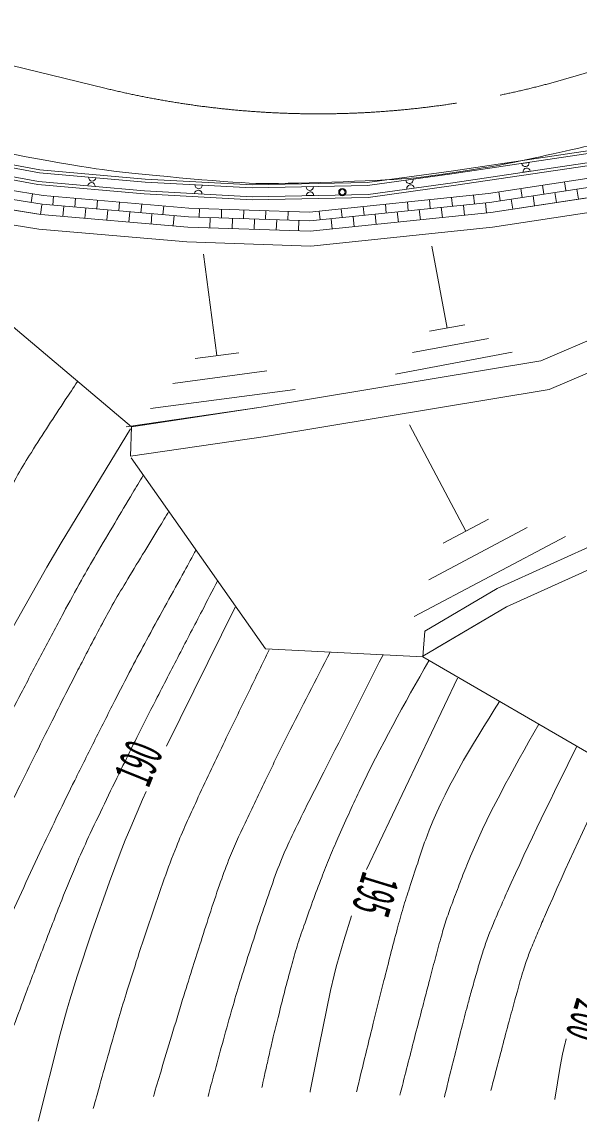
# Model space of a CAD drawing. Units: millimetres, scale not verified. Extents: x 40000 to 680000, y 20000 to 380000.
# Drawn here: x 286781 to 305650, y 233959 to 271152 of the extents above; entities that cross this region are included whole.
import ezdxf
from ezdxf.enums import TextEntityAlignment as Align

# ---------------------------------------------------------------- set-up
doc = ezdxf.new("R2010")
doc.units = ezdxf.units.MM
doc.header["$LTSCALE"] = 1000
doc.linetypes.add('CHAIN', pattern=[18.5, 12, -1.5, 3.5, -1.5])
doc.layers.add('M-BGD', color=7, linetype='Continuous', lineweight=13)
doc.layers.add('M-BMK', color=2, linetype='CHAIN', lineweight=13)
doc.styles.add('ＭＳ ゴシック', font='')
doc.styles.get('ＭＳ ゴシック').set_extended_font_data('MS Gothic')

msp = doc.modelspace()

# ---------------------------------------------------------------- linework, layer by layer
at = {"layer": 'M-BGD'}
for p, q in [((302616, 265049), (315870, 267071)), ((302660, 264702), (315921, 266725)), ((303956, 266400), (303709, 266363)), ((303752, 266066), (303999, 266103)), ((289257, 265582), (289008, 265604)), ((289039, 265902), (289288, 265880)), ((292641, 265643), (292891, 265629)), ((296406, 265575), (296656, 265580)), ((299784, 265796), (300031, 265830)), ((304461, 265330), (304416, 265627)), ((305203, 265444), (305157, 265740)), ((281084, 265375), (290496, 257456)), ((284510, 265457), (287460, 264985)), ((287091, 265044), (287138, 265341)), ((287821, 264954), (287847, 265253)), ((292878, 265330), (292628, 265343)), ((296665, 265280), (296415, 265275)), ((300064, 265532), (299817, 265498)), ((301358, 264919), (301327, 265217)), ((302104, 264996), (302073, 265294)), ((302978, 265104), (302933, 265401)), ((303720, 265217), (303675, 265514)), ((304143, 264928), (304091, 265274)), ((304885, 265041), (304832, 265387)), ((305626, 265154), (305573, 265500)), ((284443, 265114), (287417, 264638)), ((287406, 264639), (287458, 264965)), ((287460, 264985), (292419, 264556)), ((288164, 264573), (288195, 264921)), ((288568, 264889), (288594, 265188)), ((288912, 264508), (288942, 264857)), ((289315, 264824), (289341, 265123)), ((290063, 264760), (290089, 265059)), ((290810, 264695), (290836, 264994)), ((291557, 264630), (291583, 264929)), ((292784, 264544), (292794, 264843)), ((293534, 264519), (293544, 264819)), ((296533, 264420), (302616, 265049)), ((297628, 264533), (297597, 264831)), ((298374, 264610), (298343, 264909)), ((299120, 264687), (299089, 264986)), ((299866, 264764), (299835, 265063)), ((300612, 264842), (300581, 265140)), ((301021, 264532), (300985, 264880)), ((301767, 264609), (301731, 264957)), ((302513, 264686), (302477, 265035)), ((303402, 264815), (303349, 265161)), ((287417, 264638), (287417, 264639)), ((287417, 264638), (292398, 264206)), ((289659, 264443), (289689, 264792)), ((290406, 264379), (290436, 264727)), ((291153, 264314), (291183, 264663)), ((291900, 264249), (291931, 264598)), ((292419, 264556), (296533, 264420)), ((293147, 264181), (293159, 264531)), ((293897, 264157), (293908, 264506)), ((294283, 264494), (294293, 264794)), ((294646, 264132), (294658, 264482)), ((295033, 264469), (295043, 264769)), ((295396, 264107), (295408, 264457)), ((295782, 264444), (295792, 264744)), ((296545, 264069), (302660, 264702)), ((296882, 264456), (296851, 264754)), ((297291, 264146), (297255, 264494)), ((298037, 264223), (298001, 264571)), ((298783, 264301), (298747, 264649)), ((299529, 264378), (299493, 264726)), ((300275, 264455), (300239, 264803)), ((302660, 264702), (302660, 264704)), ((292398, 264206), (296545, 264069)), ((296146, 264082), (296157, 264432)), ((300661, 263563), (301183, 260796)), ((292928, 263295), (293386, 259864)), ((309316, 261805), (304360, 259685)), ((309316, 261805), (304360, 259685)), ((301777, 260906), (300588, 260686)), ((309603, 260840), (304642, 258718)), ((309603, 260840), (304642, 258718)), ((302584, 260446), (300011, 259964)), ((294121, 259961), (292651, 259767)), ((304360, 259685), (294879, 258115)), ((304360, 259685), (294879, 258115)), ((303383, 259982), (299432, 259238)), ((295079, 259342), (291893, 258919)), ((296030, 258720), (291129, 258069)), ((304642, 258718), (295032, 257127)), ((304642, 258718), (295032, 257127)), ((294879, 258115), (290310, 257448)), ((294879, 258115), (290496, 257456)), ((290496, 257456), (290454, 256458)), ((299911, 257514), (301815, 253924)), ((295032, 257127), (290454, 256458)), ((295032, 257127), (290454, 256458)), ((295032, 249944), (290481, 256403)), ((295032, 249944), (290481, 256403)), ((302875, 251978), (310572, 255462)), ((302875, 251978), (310572, 255462)), ((303197, 251356), (310770, 254783)), ((303197, 251356), (310770, 254783)), ((303889, 254040), (300560, 252274)), ((302583, 254331), (301046, 253517)), ((305194, 253745), (300067, 251028)), ((300423, 250540), (302875, 251978)), ((300423, 250540), (302875, 251978)), ((293998, 251348), (291674, 246647)), ((300356, 249689), (303197, 251356)), ((300778, 249936), (303197, 251356)), ((300423, 250540), (300355, 249669)), ((300423, 250540), (300355, 249669)), ((300355, 249669), (295032, 249944)), ((300355, 249669), (295032, 249944)), ((307140, 245726), (300355, 249669)), ((307140, 245726), (300355, 249669)), ((301533, 248951), (298448, 242467))]:
    msp.add_line(p, q, dxfattribs=at)
for points in [[(357353, 269682), (346694, 271235), (337080, 271195), (329902, 270228), (306315, 266852), (301322, 266109), (298471, 265716), (294584, 265639), (290957, 265833), (287390, 266149), (284654, 266654), (282734, 267091), (277878, 268392)], [(357295, 269286), (346666, 270835), (337107, 270795), (329957, 269832), (306373, 266456), (301378, 265713), (298503, 265316), (294577, 265239), (290928, 265434), (287336, 265752), (284573, 266262), (282637, 266702), (277774, 268006)], [(357295, 269286), (346666, 270835), (337107, 270795), (329957, 269832), (306373, 266456), (301378, 265713), (298503, 265316), (294577, 265239), (290928, 265434), (287336, 265752), (284573, 266262), (282637, 266702), (277774, 268006)], [(277852, 268296), (282710, 266994), (284634, 266556), (287377, 266050), (290950, 265733), (294582, 265539), (298479, 265616), (301336, 266010), (306330, 266753), (329916, 270129), (337087, 271095), (346687, 271135), (357338, 269583)], [(357338, 269583), (346687, 271135), (337087, 271095), (329916, 270129), (306330, 266753), (301336, 266010), (298479, 265616), (294582, 265539), (290950, 265733), (287377, 266050), (284634, 266556), (282710, 266994), (277852, 268296)], [(357281, 269187), (346659, 270735), (337114, 270695), (329971, 269733), (306387, 266357), (301393, 265614), (298511, 265216), (294575, 265139), (290921, 265334), (287323, 265653), (284553, 266164), (282613, 266605), (277748, 267909)], [(281024, 266569), (284568, 265752), (287497, 265283), (292437, 264855), (296522, 264720), (302578, 265347), (315826, 267368), (324089, 268551), (329583, 269297), (337431, 270317), (345995, 270404), (350447, 269851)], [(281197, 265863), (284443, 265114), (287417, 264638), (292398, 264206), (296545, 264069), (302660, 264702), (315921, 266725), (324179, 267907), (329669, 268652), (337476, 269667), (345958, 269753), (350367, 269206)], [(281084, 265375), (284347, 264623), (287356, 264141), (292368, 263707), (296563, 263568), (302724, 264206), (315994, 266230), (324248, 267412), (329734, 268157), (337511, 269168), (345930, 269253), (350305, 268709)], [(290458, 257384), (288104, 253525), (287621, 252707), (286131, 250068)], [(290986, 245110), (290866, 244844), (290463, 243908), (290278, 243459), (290109, 243027), (289747, 242051), (289153, 240360), (288654, 238863), (288400, 238062), (288364, 237945), (288286, 237679), (288072, 236898), (287341, 233989), (287334, 233959)], [(297941, 240906), (297680, 240065), (297522, 239527), (297447, 239255), (297414, 239130), (297355, 238897), (297236, 238380), (296842, 236495), (296543, 234967), (296537, 234935)], [(305215, 236739), (305188, 236637), (305178, 236596), (305158, 236519), (305134, 236413), (305094, 236219), (305015, 235800), (304832, 234698), (304829, 234683)]]:
    msp.add_lwpolyline(points, dxfattribs=at)
for radius in [125, 125, 93.8]:
    msp.add_circle((297633, 265396), radius, dxfattribs=at)
for centre, start, end in [((303833, 266382), 188.4615, 8.4615), ((303876, 266085), 8.4615, 188.4615), ((289132, 265593), 354.9333, 174.9333), ((289163, 265891), 174.9333, 354.9333), ((292766, 265636), 176.9419, 356.9419), ((296531, 265577), 181.1305, 1.1305), ((299907, 265813), 187.8592, 7.8592), ((299941, 265515), 7.8592, 187.8592), ((292753, 265336), 356.9422, 176.9416), ((296540, 265278), 1.1305, 181.1305)]:
    msp.add_arc(centre, 125, start, end, dxfattribs=at)
for points, knots in [([(311715, 268528), (311127, 268354), (309358, 267852), (308766, 267691), (308177, 267531), (306405, 267063), (305810, 266922), (305219, 266782), (303439, 266394), (302841, 266287), (302247, 266181), (300455, 265898), (299852, 265854), (298823, 265779), (295728, 265662), (294697, 265692), (293656, 265722), (290543, 266017), (289510, 266156), (288469, 266296), (285369, 266869), (284341, 267086), (283313, 267304), (280254, 268068), (279235, 268325), (278762, 268445), (277351, 268836), (276881, 268967), (276413, 269097), (275012, 269498), (274545, 269633), (274080, 269768), (272686, 270178), (272221, 270315), (271757, 270452), (270367, 270867), (269903, 271006)], [0, 0, 0, 0, 1, 1, 1, 2, 2, 2, 3, 3, 3, 4, 4, 4, 5, 5, 5, 6, 6, 6, 7, 7, 7, 8, 8, 8, 9, 9, 9, 10, 10, 10, 11, 11, 11, 12, 12, 12, 12]), ([(288663, 258986), (288525, 258778), (288386, 258570), (288249, 258361), (288058, 258073), (287869, 257785), (287681, 257496), (287486, 257194), (287291, 256892), (287100, 256588), (286944, 256339), (286790, 256090), (286644, 255835), (286481, 255550), (286328, 255259), (286178, 254967), (285997, 254615), (285818, 254260), (285642, 253905), (285466, 253549), (285292, 253193), (285118, 252836), (284974, 252541), (284830, 252245), (284686, 251949), (284477, 251517), (284270, 251084), (284064, 250650), (283812, 250119), (283562, 249587), (283313, 249055), (283073, 248544), (282834, 248033), (282596, 247522), (282423, 247152), (282251, 246782), (282078, 246411)], [0, 0, 0, 0, 1, 1, 1, 2, 2, 2, 3, 3, 3, 4, 4, 4, 5, 5, 5, 6, 6, 6, 7, 7, 7, 8, 8, 8, 9, 9, 9, 10, 10, 10, 11, 11, 11, 12, 12, 12, 12]), ([(290884, 255801), (290766, 255604), (290647, 255407), (290529, 255209), (290326, 254871), (290124, 254533), (289923, 254194), (289713, 253841), (289504, 253488), (289296, 253133), (289127, 252844), (288959, 252553), (288794, 252261), (288587, 251892), (288386, 251520), (288185, 251147), (287944, 250697), (287703, 250246), (287465, 249794), (287226, 249342), (286989, 248890), (286753, 248436), (286557, 248061), (286362, 247685), (286169, 247308), (286026, 247028), (285885, 246747), (285744, 246466), (285574, 246126), (285405, 245786), (285236, 245446), (285068, 245105), (284900, 244764), (284733, 244423), (284595, 244141), (284457, 243858), (284320, 243574), (284173, 243269), (284028, 242963), (283884, 242656), (283707, 242281), (283531, 241906), (283355, 241530), (283186, 241169), (283018, 240809), (282850, 240448), (282728, 240187), (282607, 239925), (282485, 239664)], [0, 0, 0, 0, 1, 1, 1, 2, 2, 2, 3, 3, 3, 4, 4, 4, 5, 5, 5, 6, 6, 6, 7, 7, 7, 8, 8, 8, 9, 9, 9, 10, 10, 10, 11, 11, 11, 12, 12, 12, 13, 13, 13, 14, 14, 14, 15, 15, 15, 16, 16, 16, 16]), ([(291760, 254600), (291648, 254409), (291535, 254219), (291421, 254030), (291239, 253729), (291052, 253430), (290868, 253130), (290675, 252817), (290486, 252503), (290297, 252188), (290143, 251931), (289989, 251673), (289841, 251412), (289726, 251209), (289615, 251004), (289504, 250798), (289371, 250550), (289239, 250301), (289108, 250051), (288977, 249801), (288847, 249551), (288717, 249301), (288610, 249093), (288503, 248886), (288396, 248678), (288222, 248337), (288049, 247996), (287878, 247654), (287671, 247242), (287464, 246829), (287259, 246415), (287054, 246002), (286849, 245588), (286645, 245174), (286475, 244831), (286306, 244488), (286139, 244144), (285949, 243754), (285761, 243363), (285573, 242971), (285343, 242492), (285114, 242013), (284885, 241533), (284666, 241073), (284447, 240613), (284228, 240153), (284070, 239819), (283912, 239485), (283753, 239152)], [0, 0, 0, 0, 1, 1, 1, 2, 2, 2, 3, 3, 3, 4, 4, 4, 5, 5, 5, 6, 6, 6, 7, 7, 7, 8, 8, 8, 9, 9, 9, 10, 10, 10, 11, 11, 11, 12, 12, 12, 13, 13, 13, 14, 14, 14, 15, 15, 15, 16, 16, 16, 16]), ([(292677, 253292), (292546, 253052), (292416, 252812), (292284, 252572), (292085, 252210), (291884, 251848), (291685, 251486), (291477, 251108), (291270, 250730), (291064, 250351), (290896, 250042), (290729, 249732), (290564, 249420), (290364, 249039), (290167, 248656), (289971, 248273), (289735, 247810), (289500, 247347), (289266, 246882), (289032, 246418), (288800, 245954), (288569, 245488), (288378, 245102), (288187, 244716), (288000, 244328), (287821, 243958), (287645, 243585), (287470, 243213), (287258, 242764), (287048, 242313), (286839, 241863), (286631, 241412), (286425, 240960), (286219, 240508), (286048, 240133), (285878, 239758), (285717, 239379), (285675, 239281), (285634, 239182), (285593, 239083), (285543, 238961), (285494, 238839), (285445, 238717), (285399, 238600), (285352, 238483), (285306, 238366), (285272, 238281), (285238, 238196), (285205, 238112)], [0, 0, 0, 0, 1, 1, 1, 2, 2, 2, 3, 3, 3, 4, 4, 4, 5, 5, 5, 6, 6, 6, 7, 7, 7, 8, 8, 8, 9, 9, 9, 10, 10, 10, 11, 11, 11, 12, 12, 12, 13, 13, 13, 14, 14, 14, 15, 15, 15, 16, 16, 16, 16]), ([(293416, 252253), (293237, 251910), (293059, 251568), (292880, 251226), (292623, 250733), (292366, 250240), (292110, 249747), (291843, 249232), (291577, 248718), (291313, 248202), (291097, 247781), (290882, 247360), (290671, 246936), (290513, 246621), (290358, 246305), (290202, 245989), (290015, 245607), (289828, 245225), (289644, 244842), (289459, 244459), (289276, 244076), (289095, 243691), (288946, 243372), (288799, 243052), (288659, 242729), (288473, 242302), (288300, 241869), (288129, 241435), (287919, 240904), (287712, 240372), (287508, 239840), (287311, 239328), (287117, 238816), (286924, 238304), (286784, 237932), (286645, 237561), (286506, 237189)], [0, 0, 0, 0, 1, 1, 1, 2, 2, 2, 3, 3, 3, 4, 4, 4, 5, 5, 5, 6, 6, 6, 7, 7, 7, 8, 8, 8, 9, 9, 9, 10, 10, 10, 11, 11, 11, 12, 12, 12, 12]), ([(295152, 249902), (294926, 249437), (294701, 248973), (294474, 248508), (294180, 247906), (293884, 247304), (293593, 246700), (293290, 246072), (292992, 245440), (292699, 244807), (292459, 244289), (292223, 243771), (292010, 243242), (291865, 242883), (291731, 242519), (291600, 242154), (291442, 241714), (291290, 241271), (291141, 240827), (290991, 240383), (290845, 239938), (290700, 239493), (290579, 239124), (290460, 238755), (290345, 238384), (290248, 238072), (290155, 237759), (290063, 237446), (289950, 237062), (289841, 236678), (289731, 236293), (289627, 235924), (289523, 235554), (289419, 235185), (289344, 234917), (289270, 234649), (289195, 234381)], [0, 0, 0, 0, 1, 1, 1, 2, 2, 2, 3, 3, 3, 4, 4, 4, 5, 5, 5, 6, 6, 6, 7, 7, 7, 8, 8, 8, 9, 9, 9, 10, 10, 10, 11, 11, 11, 12, 12, 12, 12]), ([(297225, 249828), (296738, 248893), (296251, 247958), (295778, 247016), (295536, 246533), (295298, 246049), (295063, 245563), (294817, 245057), (294575, 244550), (294337, 244041), (294142, 243625), (293951, 243208), (293781, 242782), (293671, 242508), (293571, 242230), (293474, 241952), (293357, 241615), (293244, 241276), (293133, 240937), (293023, 240598), (292914, 240258), (292806, 239918), (292716, 239636), (292626, 239355), (292537, 239073), (292432, 238738), (292327, 238403), (292224, 238067), (292097, 237657), (291972, 237245), (291848, 236834), (291728, 236440), (291609, 236045), (291491, 235650), (291405, 235364), (291319, 235078), (291233, 234792)], [0, 0, 0, 0, 1, 1, 1, 2, 2, 2, 3, 3, 3, 4, 4, 4, 5, 5, 5, 6, 6, 6, 7, 7, 7, 8, 8, 8, 9, 9, 9, 10, 10, 10, 11, 11, 11, 12, 12, 12, 12]), ([(299010, 249733), (298345, 248408), (297680, 247084), (297005, 245764), (296836, 245434), (296667, 245104), (296500, 244772), (296326, 244427), (296155, 244081), (295988, 243732), (295852, 243448), (295718, 243162), (295597, 242871), (295464, 242552), (295345, 242227), (295230, 241901), (295091, 241507), (294956, 241111), (294824, 240715), (294693, 240318), (294564, 239920), (294437, 239521), (294332, 239191), (294227, 238861), (294126, 238530), (294038, 238239), (293953, 237946), (293869, 237654), (293767, 237295), (293667, 236936), (293568, 236577), (293473, 236232), (293379, 235887), (293285, 235542), (293217, 235292), (293150, 235042), (293083, 234792)], [0, 0, 0, 0, 1, 1, 1, 2, 2, 2, 3, 3, 3, 4, 4, 4, 5, 5, 5, 6, 6, 6, 7, 7, 7, 8, 8, 8, 9, 9, 9, 10, 10, 10, 11, 11, 11, 12, 12, 12, 12]), ([(300561, 249538), (299737, 248082), (298913, 246627), (298202, 245115), (298082, 244859), (297964, 244600), (297847, 244342), (297725, 244073), (297603, 243804), (297483, 243534), (297385, 243314), (297289, 243092), (297197, 242869), (297106, 242647), (297019, 242423), (296933, 242198), (296829, 241927), (296727, 241655), (296626, 241383), (296526, 241110), (296428, 240837), (296332, 240563), (296252, 240336), (296174, 240109), (296103, 239880), (296032, 239654), (295968, 239427), (295906, 239199), (295830, 238924), (295757, 238649), (295686, 238372), (295615, 238096), (295545, 237820), (295476, 237543), (295418, 237314), (295361, 237084), (295306, 236855), (295273, 236717), (295240, 236578), (295208, 236440), (295169, 236270), (295130, 236101), (295092, 235931), (295055, 235768), (295019, 235605), (294983, 235442), (294956, 235324), (294930, 235206), (294904, 235088)], [0, 0, 0, 0, 1, 1, 1, 2, 2, 2, 3, 3, 3, 4, 4, 4, 5, 5, 5, 6, 6, 6, 7, 7, 7, 8, 8, 8, 9, 9, 9, 10, 10, 10, 11, 11, 11, 12, 12, 12, 13, 13, 13, 14, 14, 14, 15, 15, 15, 16, 16, 16, 16]), ([(302958, 248156), (302008, 246651), (301059, 245146), (300456, 243490), (300360, 243225), (300273, 242957), (300184, 242690), (300092, 242411), (299998, 242133), (299907, 241855), (299832, 241627), (299759, 241399), (299691, 241169), (299620, 240931), (299555, 240692), (299491, 240452), (299413, 240162), (299338, 239872), (299263, 239582), (299188, 239292), (299115, 239001), (299041, 238711), (298981, 238470), (298920, 238229), (298859, 237988), (298799, 237750), (298740, 237511), (298681, 237272), (298608, 236980), (298537, 236688), (298465, 236395), (298396, 236115), (298328, 235834), (298260, 235553), (298210, 235350), (298161, 235147), (298111, 234943)], [0, 0, 0, 0, 1, 1, 1, 2, 2, 2, 3, 3, 3, 4, 4, 4, 5, 5, 5, 6, 6, 6, 7, 7, 7, 8, 8, 8, 9, 9, 9, 10, 10, 10, 11, 11, 11, 12, 12, 12, 12]), ([(304286, 247384), (303400, 245827), (302513, 244269), (301845, 242612), (301759, 242397), (301676, 242181), (301594, 241965), (301507, 241739), (301422, 241514), (301338, 241288), (301269, 241103), (301202, 240918), (301141, 240730), (301078, 240537), (301022, 240341), (300967, 240145), (300900, 239908), (300835, 239670), (300772, 239432), (300709, 239194), (300647, 238956), (300584, 238717), (300533, 238520), (300481, 238323), (300429, 238125), (300362, 237868), (300294, 237610), (300227, 237352), (300145, 237036), (300064, 236721), (299983, 236405), (299906, 236102), (299828, 235799), (299751, 235496), (299695, 235276), (299639, 235056), (299583, 234837)], [0, 0, 0, 0, 1, 1, 1, 2, 2, 2, 3, 3, 3, 4, 4, 4, 5, 5, 5, 6, 6, 6, 7, 7, 7, 8, 8, 8, 9, 9, 9, 10, 10, 10, 11, 11, 11, 12, 12, 12, 12]), ([(305572, 246637), (304766, 245005), (303959, 243373), (303215, 241712), (303132, 241526), (303050, 241339), (302968, 241153), (302883, 240958), (302800, 240763), (302718, 240567), (302651, 240408), (302586, 240247), (302527, 240085), (302470, 239927), (302419, 239768), (302370, 239608), (302310, 239414), (302252, 239221), (302195, 239026), (302139, 238832), (302084, 238637), (302029, 238442), (301984, 238281), (301939, 238119), (301895, 237958), (301827, 237708), (301762, 237459), (301697, 237209), (301618, 236903), (301541, 236596), (301465, 236289), (301391, 235995), (301318, 235701), (301245, 235407), (301192, 235193), (301140, 234980), (301088, 234767)], [0, 0, 0, 0, 1, 1, 1, 2, 2, 2, 3, 3, 3, 4, 4, 4, 5, 5, 5, 6, 6, 6, 7, 7, 7, 8, 8, 8, 9, 9, 9, 10, 10, 10, 11, 11, 11, 12, 12, 12, 12]), ([(306796, 245926), (306005, 244248), (305214, 242570), (304478, 240868), (304404, 240695), (304330, 240522), (304257, 240349), (304181, 240168), (304106, 239987), (304032, 239805), (303972, 239657), (303912, 239509), (303860, 239358), (303826, 239262), (303795, 239165), (303766, 239067), (303730, 238950), (303695, 238832), (303661, 238714), (303628, 238596), (303594, 238477), (303561, 238359), (303534, 238261), (303506, 238163), (303479, 238065), (303413, 237824), (303347, 237584), (303282, 237343), (303203, 237048), (303125, 236753), (303047, 236457), (302972, 236174), (302898, 235891), (302824, 235607), (302770, 235402), (302716, 235197), (302663, 234991)], [0, 0, 0, 0, 1, 1, 1, 2, 2, 2, 3, 3, 3, 4, 4, 4, 5, 5, 5, 6, 6, 6, 7, 7, 7, 8, 8, 8, 9, 9, 9, 10, 10, 10, 11, 11, 11, 12, 12, 12, 12])]:
    msp.add_open_spline(points, degree=3, knots=knots, dxfattribs=at)
at = {"layer": 'M-BMK'}
msp.add_line((244353, 279919), (289586, 268912), dxfattribs=at)
msp.add_arc((296801, 298559), 30512, 256.3232, 335.5672, dxfattribs=at)

# ---------------------------------------------------------------- texts
at = {"layer": 'M-BGD', "style": 'ＭＳ ゴシック', "width": 0.5}
for s, rotation, p in [('190', 68, (291440, 245059)), ('195', 253, (297959, 242562)), ('200', 253, (305203, 238285))]:
    msp.add_text(s, height=1320, rotation=rotation, dxfattribs=at).set_placement(p, align=Align.BOTTOM_LEFT)

doc.saveas('drawing.dxf')
